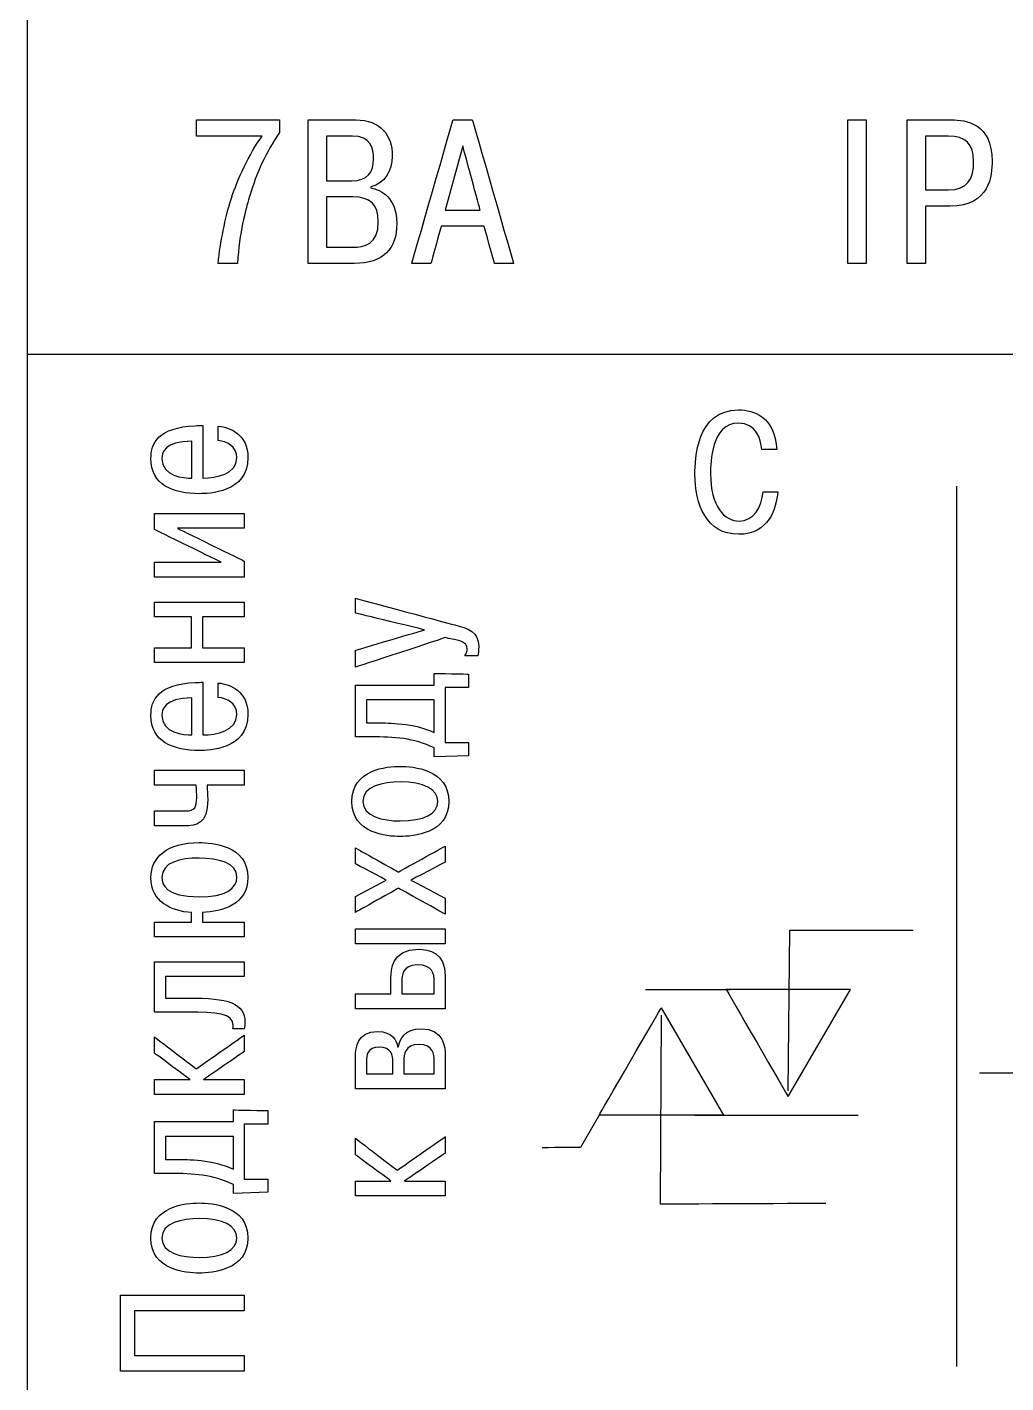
# Model space of a CAD drawing. Header units: millimetres. Extents: x 0 to 53000, y -591 to 24400.
# Drawn here: x 4456.67 to 4475.21, y 461.96 to 487.63 of the extents above; entities that cross this region are included whole.
import ezdxf
from ezdxf.lldxf.tags import DXFTag

# ---------------------------------------------------------------- set-up
doc = ezdxf.new("R2010")
doc.units = ezdxf.units.MM
tags = doc.linetypes.add('New Line7', pattern=[0.8, 0.5, -0.3]).pattern_tags.tags
tags[6:7] = [DXFTag(74, 4), DXFTag(75, 0), DXFTag(340, '0'), DXFTag(46, 1.0), DXFTag(50, 0.0), DXFTag(44, 0.0), DXFTag(45, 0.0)]
tags[4:5] = [DXFTag(74, 4), DXFTag(75, 0), DXFTag(340, '0'), DXFTag(46, 1.0), DXFTag(50, 0.0), DXFTag(44, 0.0), DXFTag(45, 0.0)]

msp = doc.modelspace()

# ---------------------------------------------------------------- linework, layer by layer
for points, knots in [([(4456.66997, 460.93271), (4456.66997, 460.93271), (4456.66997, 513.93271), (4456.66997, 513.93271), (4456.66997, 513.93271), (4456.66997, 513.93271), (4535.66997, 513.93271), (4535.66997, 513.93271), (4535.66997, 513.93271), (4535.66997, 513.93271), (4535.66997, 460.93271), (4535.66997, 460.93271), (4535.66997, 460.93271), (4535.66997, 460.93271), (4456.66997, 460.93271), (4456.66997, 460.93271)], [0, 0, 0, 0, 0.2, 0.2, 0.2, 0.20000001, 0.4, 0.4, 0.4, 0.40000001, 0.6, 0.6, 0.6, 0.60000001, 1, 1, 1, 1]), ([(4456.66997, 460.93271), (4456.66997, 460.93271), (4456.66997, 513.93271), (4456.66997, 513.93271), (4456.66997, 513.93271), (4456.66997, 513.93271), (4535.66997, 513.93271), (4535.66997, 513.93271), (4535.66997, 513.93271), (4535.66997, 513.93271), (4535.66997, 460.93271), (4535.66997, 460.93271), (4535.66997, 460.93271), (4535.66997, 460.93271), (4456.66997, 460.93271), (4456.66997, 460.93271)], [0, 0, 0, 0, 0.2, 0.2, 0.2, 0.20000001, 0.4, 0.4, 0.4, 0.40000001, 0.6, 0.6, 0.6, 0.60000001, 1, 1, 1, 1]), ([(4456.66997, 460.93271), (4456.66997, 460.93271), (4456.66997, 513.93271), (4456.66997, 513.93271), (4456.66997, 513.93271), (4456.66997, 513.93271), (4535.66997, 513.93271), (4535.66997, 513.93271), (4535.66997, 513.93271), (4535.66997, 513.93271), (4535.66997, 460.93271), (4535.66997, 460.93271), (4535.66997, 460.93271), (4535.66997, 460.93271), (4456.66997, 460.93271), (4456.66997, 460.93271)], [0, 0, 0, 0, 0.2, 0.2, 0.2, 0.20000001, 0.4, 0.4, 0.4, 0.40000001, 0.6, 0.6, 0.6, 0.60000001, 1, 1, 1, 1]), ([(4459.87817, 485.56781), (4459.87817, 485.56781), (4461.12387, 485.56781), (4461.12387, 485.56781), (4461.12387, 485.56781), (4460.87167, 485.22641), (4460.65437, 484.74131), (4460.54177, 484.39201), (4460.54177, 484.39201), (4460.41757, 484.00401), (4460.33217, 483.55771), (4460.28947, 483.15801), (4460.28947, 483.15801), (4460.28947, 483.15801), (4460.65437, 483.15801), (4460.65437, 483.15801), (4460.65437, 483.15801), (4460.69317, 483.74011), (4460.80567, 484.16701), (4460.87947, 484.40761), (4460.87947, 484.40761), (4461.02687, 484.89651), (4461.18217, 485.23021), (4461.45377, 485.63771), (4461.45377, 485.63771), (4461.45377, 485.63771), (4461.45377, 485.87441), (4461.45377, 485.87441), (4461.45377, 485.87441), (4461.45377, 485.87441), (4459.87817, 485.87441), (4459.87817, 485.87441), (4459.87817, 485.87441), (4459.87817, 485.87441), (4459.87817, 485.56781), (4459.87817, 485.56781)], [0, 0, 0, 0, 0.1, 0.1, 0.1, 0.10000001, 0.2, 0.2, 0.2, 0.20000001, 0.3, 0.3, 0.3, 0.30000001, 0.4, 0.4, 0.4, 0.40000001, 0.5, 0.5, 0.5, 0.50000001, 0.6, 0.6, 0.6, 0.60000001, 0.7, 0.7, 0.7, 0.70000001, 0.8, 0.8, 0.8, 0.80000001, 1, 1, 1, 1]), ([(4461.99667, 485.87441), (4461.99667, 485.87441), (4461.99667, 483.15801), (4461.99667, 483.15801), (4461.99667, 483.15801), (4461.99667, 483.15801), (4462.86607, 483.15801), (4462.86607, 483.15801), (4462.86607, 483.15801), (4463.42487, 483.15801), (4463.67327, 483.43361), (4463.67327, 483.91471), (4463.67327, 483.91471), (4463.67327, 484.39981), (4463.37827, 484.55111), (4463.18427, 484.58611), (4463.18427, 484.58611), (4463.18427, 484.58611), (4463.18427, 484.60551), (4463.18427, 484.60551), (4463.18427, 484.60551), (4463.44437, 484.67141), (4463.58787, 484.91591), (4463.58787, 485.18371), (4463.58787, 485.18371), (4463.58787, 485.59111), (4463.36657, 485.87441), (4462.89707, 485.87441), (4462.89707, 485.87441), (4462.89707, 485.87441), (4461.99667, 485.87441), (4461.99667, 485.87441)], [0, 0, 0, 0, 0.11111111, 0.11111111, 0.11111111, 0.11111112, 0.22222222, 0.22222222, 0.22222222, 0.22222223, 0.33333333, 0.33333333, 0.33333333, 0.33333334, 0.44444444, 0.44444444, 0.44444444, 0.44444445, 0.55555556, 0.55555556, 0.55555556, 0.55555557, 0.66666667, 0.66666667, 0.66666667, 0.66666668, 0.77777778, 0.77777778, 0.77777778, 0.77777779, 1, 1, 1, 1]), ([(4464.51507, 483.86041), (4464.51507, 483.86041), (4465.33007, 483.86041), (4465.33007, 483.86041), (4465.33007, 483.86041), (4465.33007, 483.86041), (4465.52407, 483.15801), (4465.52407, 483.15801), (4465.52407, 483.15801), (4465.52407, 483.15801), (4465.88497, 483.15801), (4465.88497, 483.15801), (4465.88497, 483.15801), (4465.88497, 483.15801), (4465.10497, 485.87441), (4465.10497, 485.87441), (4465.10497, 485.87441), (4465.10497, 485.87441), (4464.74007, 485.87441), (4464.74007, 485.87441), (4464.74007, 485.87441), (4464.74007, 485.87441), (4463.95947, 483.15801), (4463.95947, 483.15801), (4463.95947, 483.15801), (4463.95947, 483.15801), (4464.32107, 483.15801), (4464.32107, 483.15801), (4464.32107, 483.15801), (4464.32107, 483.15801), (4464.51507, 483.86041), (4464.51507, 483.86041)], [0, 0, 0, 0, 0.11111111, 0.11111111, 0.11111111, 0.11111112, 0.22222222, 0.22222222, 0.22222222, 0.22222223, 0.33333333, 0.33333333, 0.33333333, 0.33333334, 0.44444444, 0.44444444, 0.44444444, 0.44444445, 0.55555556, 0.55555556, 0.55555556, 0.55555557, 0.66666667, 0.66666667, 0.66666667, 0.66666668, 0.77777778, 0.77777778, 0.77777778, 0.77777779, 1, 1, 1, 1]), ([(4472.21817, 485.87441), (4472.21817, 485.87441), (4472.21817, 483.15801), (4472.21817, 483.15801), (4472.21817, 483.15801), (4472.21817, 483.15801), (4472.56357, 483.15801), (4472.56357, 483.15801), (4472.56357, 483.15801), (4472.56357, 483.15801), (4472.56357, 485.87441), (4472.56357, 485.87441), (4472.56357, 485.87441), (4472.56357, 485.87441), (4472.21817, 485.87441), (4472.21817, 485.87441)], [0, 0, 0, 0, 0.2, 0.2, 0.2, 0.20000001, 0.4, 0.4, 0.4, 0.40000001, 0.6, 0.6, 0.6, 0.60000001, 1, 1, 1, 1]), ([(4473.34577, 485.87441), (4473.34577, 485.87441), (4473.34577, 483.15801), (4473.34577, 483.15801), (4473.34577, 483.15801), (4473.34577, 483.15801), (4473.69117, 483.15801), (4473.69117, 483.15801), (4473.69117, 483.15801), (4473.69117, 483.15801), (4473.69117, 484.24071), (4473.69117, 484.24071), (4473.69117, 484.24071), (4473.69117, 484.24071), (4474.15697, 484.24071), (4474.15697, 484.24071), (4474.15697, 484.24071), (4474.91367, 484.24071), (4474.95247, 484.83441), (4474.95247, 485.09441), (4474.95247, 485.09441), (4474.95247, 485.81231), (4474.45577, 485.87441), (4474.18017, 485.87441), (4474.18017, 485.87441), (4474.18017, 485.87441), (4473.34577, 485.87441), (4473.34577, 485.87441)], [0, 0, 0, 0, 0.125, 0.125, 0.125, 0.12500001, 0.25, 0.25, 0.25, 0.25000001, 0.375, 0.375, 0.375, 0.37500001, 0.5, 0.5, 0.5, 0.50000001, 0.625, 0.625, 0.625, 0.62500001, 0.75, 0.75, 0.75, 0.75000001, 1, 1, 1, 1]), ([(4462.34217, 485.56781), (4462.34217, 485.56781), (4462.83497, 485.56781), (4462.83497, 485.56781), (4462.83497, 485.56781), (4463.17647, 485.56781), (4463.23467, 485.33111), (4463.23467, 485.14491), (4463.23467, 485.14491), (4463.23467, 484.87321), (4463.11047, 484.72191), (4462.82337, 484.72191), (4462.82337, 484.72191), (4462.82337, 484.72191), (4462.34217, 484.72191), (4462.34217, 484.72191), (4462.34217, 484.72191), (4462.34217, 484.72191), (4462.34217, 485.56781), (4462.34217, 485.56781)], [0, 0, 0, 0, 0.16666667, 0.16666667, 0.16666667, 0.16666668, 0.33333333, 0.33333333, 0.33333333, 0.33333334, 0.5, 0.5, 0.5, 0.50000001, 0.66666667, 0.66666667, 0.66666667, 0.66666668, 1, 1, 1, 1]), ([(4473.69117, 485.56781), (4473.69117, 485.56781), (4474.12577, 485.56781), (4474.12577, 485.56781), (4474.12577, 485.56781), (4474.45187, 485.56781), (4474.60317, 485.42041), (4474.60317, 485.08671), (4474.60317, 485.08671), (4474.60317, 484.75681), (4474.48677, 484.54731), (4474.12577, 484.54731), (4474.12577, 484.54731), (4474.12577, 484.54731), (4473.69117, 484.54731), (4473.69117, 484.54731), (4473.69117, 484.54731), (4473.69117, 484.54731), (4473.69117, 485.56781), (4473.69117, 485.56781)], [0, 0, 0, 0, 0.16666667, 0.16666667, 0.16666667, 0.16666668, 0.33333333, 0.33333333, 0.33333333, 0.33333334, 0.5, 0.5, 0.5, 0.50000001, 0.66666667, 0.66666667, 0.66666667, 0.66666668, 1, 1, 1, 1]), ([(4464.59267, 484.16701), (4464.59267, 484.16701), (4464.92257, 485.38551), (4464.92257, 485.38551), (4464.92257, 485.38551), (4464.92257, 485.38551), (4465.25247, 484.16701), (4465.25247, 484.16701), (4465.25247, 484.16701), (4465.25247, 484.16701), (4464.59267, 484.16701), (4464.59267, 484.16701)], [0, 0, 0, 0, 0.25, 0.25, 0.25, 0.25000001, 0.5, 0.5, 0.5, 0.50000001, 1, 1, 1, 1]), ([(4462.34217, 484.41531), (4462.34217, 484.41531), (4462.84277, 484.41531), (4462.84277, 484.41531), (4462.84277, 484.41531), (4463.17257, 484.41531), (4463.32397, 484.27951), (4463.32397, 483.94581), (4463.32397, 483.94581), (4463.32397, 483.50731), (4463.04837, 483.46461), (4462.84277, 483.46461), (4462.84277, 483.46461), (4462.84277, 483.46461), (4462.34217, 483.46461), (4462.34217, 483.46461), (4462.34217, 483.46461), (4462.34217, 483.46461), (4462.34217, 484.41531), (4462.34217, 484.41531)], [0, 0, 0, 0, 0.16666667, 0.16666667, 0.16666667, 0.16666668, 0.33333333, 0.33333333, 0.33333333, 0.33333334, 0.5, 0.5, 0.5, 0.50000001, 0.66666667, 0.66666667, 0.66666667, 0.66666668, 1, 1, 1, 1]), ([(4470.61227, 478.83101), (4470.59637, 478.54211), (4470.43127, 478.27861), (4470.16137, 478.27861), (4470.16137, 478.27861), (4469.88197, 478.27861), (4469.61847, 478.54851), (4469.61847, 479.18031), (4469.61847, 479.18031), (4469.61847, 479.37401), (4469.63117, 480.13281), (4470.14547, 480.13281), (4470.14547, 480.13281), (4470.48837, 480.13281), (4470.57097, 479.83431), (4470.58997, 479.63111), (4470.58997, 479.63111), (4470.58997, 479.63111), (4470.87257, 479.63111), (4470.87257, 479.63111), (4470.87257, 479.63111), (4470.83127, 480.25661), (4470.44717, 480.38361), (4470.14547, 480.38361), (4470.14547, 480.38361), (4469.34857, 480.38361), (4469.32317, 479.44381), (4469.32317, 479.16761), (4469.32317, 479.16761), (4469.32317, 478.59611), (4469.53907, 478.02721), (4470.15187, 478.02721), (4470.15187, 478.02721), (4470.72337, 478.02721), (4470.86307, 478.51671), (4470.89477, 478.83101), (4470.89477, 478.83101), (4470.89477, 478.83101), (4470.61227, 478.83101), (4470.61227, 478.83101)], [0, 0, 0, 0, 0.09090909, 0.09090909, 0.09090909, 0.0909091, 0.18181818, 0.18181818, 0.18181818, 0.18181819, 0.27272727, 0.27272727, 0.27272727, 0.27272728, 0.36363636, 0.36363636, 0.36363636, 0.36363637, 0.45454545, 0.45454545, 0.45454545, 0.45454546, 0.54545455, 0.54545455, 0.54545455, 0.54545456, 0.63636364, 0.63636364, 0.63636364, 0.63636365, 0.72727273, 0.72727273, 0.72727273, 0.72727274, 0.81818182, 0.81818182, 0.81818182, 0.81818183, 1, 1, 1, 1]), ([(4460.29267, 479.80221), (4460.44687, 479.78881), (4460.64457, 479.69501), (4460.64457, 479.47381), (4460.64457, 479.47381), (4460.64457, 479.17221), (4460.24577, 479.08841), (4460.00107, 479.09171), (4460.00107, 479.09171), (4460.00107, 479.09171), (4460.00107, 480.08711), (4460.00107, 480.08711), (4460.00107, 480.08711), (4459.95077, 480.08711), (4459.90387, 480.08711), (4459.85367, 480.08381), (4459.85367, 480.08381), (4459.15657, 480.05021), (4459.01577, 479.75871), (4459.01577, 479.46381), (4459.01577, 479.46381), (4459.01577, 478.96101), (4459.43467, 478.79681), (4459.94077, 478.79681), (4459.94077, 478.79681), (4460.09497, 478.79681), (4460.85287, 478.80691), (4460.85287, 479.48051), (4460.85287, 479.48051), (4460.85287, 479.91281), (4460.53057, 480.05361), (4460.29267, 480.07371), (4460.29267, 480.07371), (4460.29267, 480.07371), (4460.29267, 479.80221), (4460.29267, 479.80221)], [0, 0, 0, 0, 0.1, 0.1, 0.1, 0.10000001, 0.2, 0.2, 0.2, 0.20000001, 0.3, 0.3, 0.3, 0.30000001, 0.4, 0.4, 0.4, 0.40000001, 0.5, 0.5, 0.5, 0.50000001, 0.6, 0.6, 0.6, 0.60000001, 0.7, 0.7, 0.7, 0.70000001, 0.8, 0.8, 0.8, 0.80000001, 1, 1, 1, 1]), ([(4459.79327, 479.09171), (4459.64247, 479.08841), (4459.22357, 479.12191), (4459.22357, 479.46381), (4459.22357, 479.46381), (4459.22357, 479.56761), (4459.26377, 479.78881), (4459.79327, 479.79221), (4459.79327, 479.79221), (4459.79327, 479.79221), (4459.79327, 479.09171), (4459.79327, 479.09171)], [0, 0, 0, 0, 0.25, 0.25, 0.25, 0.25000001, 0.5, 0.5, 0.5, 0.50000001, 1, 1, 1, 1]), ([(4460.34967, 477.49781), (4460.34967, 477.49781), (4459.08277, 477.49781), (4459.08277, 477.49781), (4459.08277, 477.49781), (4459.08277, 477.49781), (4459.08277, 477.21631), (4459.08277, 477.21631), (4459.08277, 477.21631), (4459.08277, 477.21631), (4460.78527, 477.21631), (4460.78527, 477.21631), (4460.78527, 477.21631), (4460.78527, 477.21631), (4460.78527, 477.52131), (4460.78527, 477.52131), (4460.78527, 477.52131), (4460.78527, 477.52131), (4459.51847, 478.14131), (4459.51847, 478.14131), (4459.51847, 478.14131), (4459.51847, 478.14131), (4460.78527, 478.14131), (4460.78527, 478.14131), (4460.78527, 478.14131), (4460.78527, 478.14131), (4460.78527, 478.42281), (4460.78527, 478.42281), (4460.78527, 478.42281), (4460.78527, 478.42281), (4459.08277, 478.42281), (4459.08277, 478.42281), (4459.08277, 478.42281), (4459.08277, 478.42281), (4459.08277, 478.11781), (4459.08277, 478.11781), (4459.08277, 478.11781), (4459.08277, 478.11781), (4460.34967, 477.49781), (4460.34967, 477.49781)], [0, 0, 0, 0, 0.09090909, 0.09090909, 0.09090909, 0.0909091, 0.18181818, 0.18181818, 0.18181818, 0.18181819, 0.27272727, 0.27272727, 0.27272727, 0.27272728, 0.36363636, 0.36363636, 0.36363636, 0.36363637, 0.45454545, 0.45454545, 0.45454545, 0.45454546, 0.54545455, 0.54545455, 0.54545455, 0.54545456, 0.63636364, 0.63636364, 0.63636364, 0.63636365, 0.72727273, 0.72727273, 0.72727273, 0.72727274, 0.81818182, 0.81818182, 0.81818182, 0.81818183, 1, 1, 1, 1]), ([(4459.99107, 475.88041), (4459.99107, 475.88041), (4459.99107, 476.46361), (4459.99107, 476.46361), (4459.99107, 476.46361), (4459.99107, 476.46361), (4460.78527, 476.46361), (4460.78527, 476.46361), (4460.78527, 476.46361), (4460.78527, 476.46361), (4460.78527, 476.74511), (4460.78527, 476.74511), (4460.78527, 476.74511), (4460.78527, 476.74511), (4459.08277, 476.74511), (4459.08277, 476.74511), (4459.08277, 476.74511), (4459.08277, 476.74511), (4459.08277, 476.46361), (4459.08277, 476.46361), (4459.08277, 476.46361), (4459.08277, 476.46361), (4459.78327, 476.46361), (4459.78327, 476.46361), (4459.78327, 476.46361), (4459.78327, 476.46361), (4459.78327, 475.88041), (4459.78327, 475.88041), (4459.78327, 475.88041), (4459.78327, 475.88041), (4459.08277, 475.88041), (4459.08277, 475.88041), (4459.08277, 475.88041), (4459.08277, 475.88041), (4459.08277, 475.59891), (4459.08277, 475.59891), (4459.08277, 475.59891), (4459.08277, 475.59891), (4460.78527, 475.59891), (4460.78527, 475.59891), (4460.78527, 475.59891), (4460.78527, 475.59891), (4460.78527, 475.88041), (4460.78527, 475.88041), (4460.78527, 475.88041), (4460.78527, 475.88041), (4459.99107, 475.88041), (4459.99107, 475.88041)], [0, 0, 0, 0, 0.07692308, 0.07692308, 0.07692308, 0.07692309, 0.15384615, 0.15384615, 0.15384615, 0.15384616, 0.23076923, 0.23076923, 0.23076923, 0.23076924, 0.30769231, 0.30769231, 0.30769231, 0.30769232, 0.38461538, 0.38461538, 0.38461538, 0.38461539, 0.46153846, 0.46153846, 0.46153846, 0.46153847, 0.53846154, 0.53846154, 0.53846154, 0.53846155, 0.61538462, 0.61538462, 0.61538462, 0.61538463, 0.69230769, 0.69230769, 0.69230769, 0.6923077, 0.76923077, 0.76923077, 0.76923077, 0.76923078, 0.84615385, 0.84615385, 0.84615385, 0.84615386, 1, 1, 1, 1]), ([(4465.20637, 475.72531), (4465.21647, 475.76551), (4465.22647, 475.82581), (4465.22647, 475.90291), (4465.22647, 475.90291), (4465.22647, 476.18441), (4465.02877, 476.24141), (4464.79417, 476.30511), (4464.79417, 476.30511), (4464.79417, 476.30511), (4462.88997, 476.81781), (4462.88997, 476.81781), (4462.88997, 476.81781), (4462.88997, 476.81781), (4462.88997, 476.53631), (4462.88997, 476.53631), (4462.88997, 476.53631), (4462.88997, 476.53631), (4464.20037, 476.21791), (4464.20037, 476.21791), (4464.20037, 476.21791), (4464.20037, 476.21791), (4462.88997, 475.83251), (4462.88997, 475.83251), (4462.88997, 475.83251), (4462.88997, 475.83251), (4462.88997, 475.51021), (4462.88997, 475.51021), (4462.88997, 475.51021), (4462.88997, 475.51021), (4464.59307, 476.07051), (4464.59307, 476.07051), (4464.59307, 476.07051), (4464.59307, 476.07051), (4464.72047, 476.04371), (4464.72047, 476.04371), (4464.72047, 476.04371), (4464.84777, 476.01691), (4465.00867, 475.98671), (4465.00867, 475.86271), (4465.00867, 475.86271), (4465.00867, 475.81911), (4464.99187, 475.76551), (4464.96507, 475.72531), (4464.96507, 475.72531), (4464.96507, 475.72531), (4465.20637, 475.72531), (4465.20637, 475.72531)], [0, 0, 0, 0, 0.07692308, 0.07692308, 0.07692308, 0.07692309, 0.15384615, 0.15384615, 0.15384615, 0.15384616, 0.23076923, 0.23076923, 0.23076923, 0.23076924, 0.30769231, 0.30769231, 0.30769231, 0.30769232, 0.38461538, 0.38461538, 0.38461538, 0.38461539, 0.46153846, 0.46153846, 0.46153846, 0.46153847, 0.53846154, 0.53846154, 0.53846154, 0.53846155, 0.61538462, 0.61538462, 0.61538462, 0.61538463, 0.69230769, 0.69230769, 0.69230769, 0.6923077, 0.76923077, 0.76923077, 0.76923077, 0.76923078, 0.84615385, 0.84615385, 0.84615385, 0.84615386, 1, 1, 1, 1]), ([(4460.29267, 474.94001), (4460.44687, 474.92661), (4460.64457, 474.83281), (4460.64457, 474.61161), (4460.64457, 474.61161), (4460.64457, 474.31001), (4460.24577, 474.22621), (4460.00107, 474.22951), (4460.00107, 474.22951), (4460.00107, 474.22951), (4460.00107, 475.22491), (4460.00107, 475.22491), (4460.00107, 475.22491), (4459.95077, 475.22491), (4459.90387, 475.22491), (4459.85367, 475.22161), (4459.85367, 475.22161), (4459.15657, 475.18801), (4459.01577, 474.89651), (4459.01577, 474.60161), (4459.01577, 474.60161), (4459.01577, 474.09881), (4459.43467, 473.93461), (4459.94077, 473.93461), (4459.94077, 473.93461), (4460.09497, 473.93461), (4460.85287, 473.94471), (4460.85287, 474.61831), (4460.85287, 474.61831), (4460.85287, 475.05061), (4460.53057, 475.19141), (4460.29267, 475.21151), (4460.29267, 475.21151), (4460.29267, 475.21151), (4460.29267, 474.94001), (4460.29267, 474.94001)], [0, 0, 0, 0, 0.1, 0.1, 0.1, 0.10000001, 0.2, 0.2, 0.2, 0.20000001, 0.3, 0.3, 0.3, 0.30000001, 0.4, 0.4, 0.4, 0.40000001, 0.5, 0.5, 0.5, 0.50000001, 0.6, 0.6, 0.6, 0.60000001, 0.7, 0.7, 0.7, 0.70000001, 0.8, 0.8, 0.8, 0.80000001, 1, 1, 1, 1]), ([(4464.38477, 473.81571), (4464.38477, 473.81571), (4465.03547, 473.83581), (4465.03547, 473.83581), (4465.03547, 473.83581), (4465.03547, 473.83581), (4465.03547, 474.08441), (4465.03547, 474.08441), (4465.03547, 474.08441), (4465.03547, 474.08441), (4464.59247, 474.08441), (4464.59247, 474.08441), (4464.59247, 474.08441), (4464.59247, 474.08441), (4464.59247, 475.12671), (4464.59247, 475.12671), (4464.59247, 475.12671), (4464.59247, 475.12671), (4465.03547, 475.12671), (4465.03547, 475.12671), (4465.03547, 475.12671), (4465.03547, 475.12671), (4465.03547, 475.38141), (4465.03547, 475.38141), (4465.03547, 475.38141), (4465.03547, 475.38141), (4464.38477, 475.39481), (4464.38477, 475.39481), (4464.38477, 475.39481), (4464.38477, 475.39481), (4464.38477, 475.17361), (4464.38477, 475.17361), (4464.38477, 475.17361), (4464.38477, 475.17361), (4462.88997, 475.17361), (4462.88997, 475.17361), (4462.88997, 475.17361), (4462.88997, 475.17361), (4462.88997, 474.19161), (4462.88997, 474.19161), (4462.88997, 474.19161), (4462.88997, 474.19161), (4463.17487, 474.19161), (4463.17487, 474.19161), (4463.17487, 474.19161), (4463.64407, 474.19161), (4463.97587, 474.17151), (4464.38477, 473.98391), (4464.38477, 473.98391), (4464.38477, 473.98391), (4464.38477, 473.81571), (4464.38477, 473.81571)], [0, 0, 0, 0, 0.07142857, 0.07142857, 0.07142857, 0.07142858, 0.14285714, 0.14285714, 0.14285714, 0.14285715, 0.21428571, 0.21428571, 0.21428571, 0.21428572, 0.28571429, 0.28571429, 0.28571429, 0.2857143, 0.35714286, 0.35714286, 0.35714286, 0.35714287, 0.42857143, 0.42857143, 0.42857143, 0.42857144, 0.5, 0.5, 0.5, 0.50000001, 0.57142857, 0.57142857, 0.57142857, 0.57142858, 0.64285714, 0.64285714, 0.64285714, 0.64285715, 0.71428571, 0.71428571, 0.71428571, 0.71428572, 0.78571429, 0.78571429, 0.78571429, 0.7857143, 0.85714286, 0.85714286, 0.85714286, 0.85714287, 1, 1, 1, 1]), ([(4459.79327, 474.22951), (4459.64247, 474.22621), (4459.22357, 474.25971), (4459.22357, 474.60161), (4459.22357, 474.60161), (4459.22357, 474.70541), (4459.26377, 474.92661), (4459.79327, 474.93001), (4459.79327, 474.93001), (4459.79327, 474.93001), (4459.79327, 474.22951), (4459.79327, 474.22951)], [0, 0, 0, 0, 0.25, 0.25, 0.25, 0.25000001, 0.5, 0.5, 0.5, 0.50000001, 1, 1, 1, 1]), ([(4464.38477, 474.27211), (4464.00597, 474.45981), (4463.48657, 474.45641), (4463.33577, 474.45641), (4463.33577, 474.45641), (4463.33577, 474.45641), (4463.09777, 474.45641), (4463.09777, 474.45641), (4463.09777, 474.45641), (4463.09777, 474.45641), (4463.09777, 474.89211), (4463.09777, 474.89211), (4463.09777, 474.89211), (4463.09777, 474.89211), (4464.38477, 474.89211), (4464.38477, 474.89211), (4464.38477, 474.89211), (4464.38477, 474.89211), (4464.38477, 474.27211), (4464.38477, 474.27211)], [0, 0, 0, 0, 0.16666667, 0.16666667, 0.16666667, 0.16666668, 0.33333333, 0.33333333, 0.33333333, 0.33333334, 0.5, 0.5, 0.5, 0.50000001, 0.66666667, 0.66666667, 0.66666667, 0.66666668, 1, 1, 1, 1]), ([(4463.73787, 472.30611), (4463.97917, 472.30611), (4464.66007, 472.35971), (4464.66007, 472.96971), (4464.66007, 472.96971), (4464.66007, 473.57971), (4463.97917, 473.63331), (4463.73787, 473.63331), (4463.73787, 473.63331), (4463.49327, 473.63331), (4462.82297, 473.57971), (4462.82297, 472.96971), (4462.82297, 472.96971), (4462.82297, 472.35971), (4463.49327, 472.30611), (4463.73787, 472.30611)], [0, 0, 0, 0, 0.2, 0.2, 0.2, 0.20000001, 0.4, 0.4, 0.4, 0.40000001, 0.6, 0.6, 0.6, 0.60000001, 1, 1, 1, 1]), ([(4459.08277, 472.50821), (4459.08277, 472.50821), (4459.65257, 472.50821), (4459.65257, 472.50821), (4459.65257, 472.50821), (4459.87377, 472.50821), (4460.09157, 472.53511), (4460.09157, 473.00761), (4460.09157, 473.00761), (4460.09157, 473.07461), (4460.08487, 473.14171), (4460.08147, 473.27911), (4460.08147, 473.27911), (4460.08147, 473.27911), (4460.78527, 473.27911), (4460.78527, 473.27911), (4460.78527, 473.27911), (4460.78527, 473.27911), (4460.78527, 473.56061), (4460.78527, 473.56061), (4460.78527, 473.56061), (4460.78527, 473.56061), (4459.08277, 473.56061), (4459.08277, 473.56061), (4459.08277, 473.56061), (4459.08277, 473.56061), (4459.08277, 473.27911), (4459.08277, 473.27911), (4459.08277, 473.27911), (4459.08277, 473.27911), (4459.87377, 473.27911), (4459.87377, 473.27911), (4459.87377, 473.27911), (4459.87707, 473.17181), (4459.88377, 473.10811), (4459.88377, 473.05451), (4459.88377, 473.05451), (4459.88377, 472.78311), (4459.79327, 472.78981), (4459.60557, 472.78981), (4459.60557, 472.78981), (4459.60557, 472.78981), (4459.08277, 472.78981), (4459.08277, 472.78981), (4459.08277, 472.78981), (4459.08277, 472.78981), (4459.08277, 472.50821), (4459.08277, 472.50821)], [0, 0, 0, 0, 0.07692308, 0.07692308, 0.07692308, 0.07692309, 0.15384615, 0.15384615, 0.15384615, 0.15384616, 0.23076923, 0.23076923, 0.23076923, 0.23076924, 0.30769231, 0.30769231, 0.30769231, 0.30769232, 0.38461538, 0.38461538, 0.38461538, 0.38461539, 0.46153846, 0.46153846, 0.46153846, 0.46153847, 0.53846154, 0.53846154, 0.53846154, 0.53846155, 0.61538462, 0.61538462, 0.61538462, 0.61538463, 0.69230769, 0.69230769, 0.69230769, 0.6923077, 0.76923077, 0.76923077, 0.76923077, 0.76923078, 0.84615385, 0.84615385, 0.84615385, 0.84615386, 1, 1, 1, 1]), ([(4463.73787, 472.60101), (4463.41277, 472.60101), (4463.03077, 472.68151), (4463.03077, 472.96971), (4463.03077, 472.96971), (4463.03077, 473.25791), (4463.41277, 473.33841), (4463.73787, 473.33841), (4463.73787, 473.33841), (4464.18027, 473.33841), (4464.45177, 473.20431), (4464.45177, 472.96971), (4464.45177, 472.96971), (4464.45177, 472.73511), (4464.18027, 472.60101), (4463.73787, 472.60101)], [0, 0, 0, 0, 0.2, 0.2, 0.2, 0.20000001, 0.4, 0.4, 0.4, 0.40000001, 0.6, 0.6, 0.6, 0.60000001, 1, 1, 1, 1]), ([(4459.78327, 470.68641), (4459.78327, 470.68641), (4459.08277, 470.68641), (4459.08277, 470.68641), (4459.08277, 470.68641), (4459.08277, 470.68641), (4459.08277, 470.40491), (4459.08277, 470.40491), (4459.08277, 470.40491), (4459.08277, 470.40491), (4460.78527, 470.40491), (4460.78527, 470.40491), (4460.78527, 470.40491), (4460.78527, 470.40491), (4460.78527, 470.68641), (4460.78527, 470.68641), (4460.78527, 470.68641), (4460.78527, 470.68641), (4459.99107, 470.68641), (4459.99107, 470.68641), (4459.99107, 470.68641), (4459.99107, 470.68641), (4459.99107, 470.86741), (4459.99107, 470.86741), (4459.99107, 470.86741), (4460.36637, 470.88421), (4460.85287, 471.01151), (4460.85287, 471.53101), (4460.85287, 471.53101), (4460.85287, 472.13761), (4460.16527, 472.19121), (4459.93067, 472.19121), (4459.93067, 472.19121), (4459.32407, 472.19121), (4459.01577, 471.91641), (4459.01577, 471.52431), (4459.01577, 471.52431), (4459.01577, 471.07521), (4459.40787, 470.88421), (4459.78327, 470.86741), (4459.78327, 470.86741), (4459.78327, 470.86741), (4459.78327, 470.68641), (4459.78327, 470.68641)], [0, 0, 0, 0, 0.08333333, 0.08333333, 0.08333333, 0.08333334, 0.16666667, 0.16666667, 0.16666667, 0.16666668, 0.25, 0.25, 0.25, 0.25000001, 0.33333333, 0.33333333, 0.33333333, 0.33333334, 0.41666667, 0.41666667, 0.41666667, 0.41666668, 0.5, 0.5, 0.5, 0.50000001, 0.58333333, 0.58333333, 0.58333333, 0.58333334, 0.66666667, 0.66666667, 0.66666667, 0.66666668, 0.75, 0.75, 0.75, 0.75000001, 0.83333333, 0.83333333, 0.83333333, 0.83333334, 1, 1, 1, 1]), ([(4463.47317, 471.47971), (4463.47317, 471.47971), (4462.88997, 471.17131), (4462.88997, 471.17131), (4462.88997, 471.17131), (4462.88997, 471.17131), (4462.88997, 470.86971), (4462.88997, 470.86971), (4462.88997, 470.86971), (4462.88997, 470.86971), (4463.70437, 471.32551), (4463.70437, 471.32551), (4463.70437, 471.32551), (4463.70437, 471.32551), (4464.59247, 470.83561), (4464.59247, 470.83561), (4464.59247, 470.83561), (4464.59247, 470.83561), (4464.59247, 471.13781), (4464.59247, 471.13781), (4464.59247, 471.13781), (4464.59247, 471.13781), (4463.93897, 471.47971), (4463.93897, 471.47971), (4463.93897, 471.47971), (4463.93897, 471.47971), (4464.59247, 471.82151), (4464.59247, 471.82151), (4464.59247, 471.82151), (4464.59247, 471.82151), (4464.59247, 472.12311), (4464.59247, 472.12311), (4464.59247, 472.12311), (4464.59247, 472.12311), (4463.70437, 471.63381), (4463.70437, 471.63381), (4463.70437, 471.63381), (4463.70437, 471.63381), (4462.88997, 472.08961), (4462.88997, 472.08961), (4462.88997, 472.08961), (4462.88997, 472.08961), (4462.88997, 471.78801), (4462.88997, 471.78801), (4462.88997, 471.78801), (4462.88997, 471.78801), (4463.47317, 471.47971), (4463.47317, 471.47971)], [0, 0, 0, 0, 0.07692308, 0.07692308, 0.07692308, 0.07692309, 0.15384615, 0.15384615, 0.15384615, 0.15384616, 0.23076923, 0.23076923, 0.23076923, 0.23076924, 0.30769231, 0.30769231, 0.30769231, 0.30769232, 0.38461538, 0.38461538, 0.38461538, 0.38461539, 0.46153846, 0.46153846, 0.46153846, 0.46153847, 0.53846154, 0.53846154, 0.53846154, 0.53846155, 0.61538462, 0.61538462, 0.61538462, 0.61538463, 0.69230769, 0.69230769, 0.69230769, 0.6923077, 0.76923077, 0.76923077, 0.76923077, 0.76923078, 0.84615385, 0.84615385, 0.84615385, 0.84615386, 1, 1, 1, 1]), ([(4459.93067, 471.16231), (4459.28727, 471.16231), (4459.22357, 471.40361), (4459.22357, 471.52761), (4459.22357, 471.52761), (4459.22357, 471.81921), (4459.56877, 471.89631), (4459.93067, 471.89631), (4459.93067, 471.89631), (4460.29267, 471.89631), (4460.64457, 471.80581), (4460.64457, 471.53431), (4460.64457, 471.53431), (4460.64457, 471.31651), (4460.42337, 471.16231), (4459.93067, 471.16231)], [0, 0, 0, 0, 0.2, 0.2, 0.2, 0.20000001, 0.4, 0.4, 0.4, 0.40000001, 0.6, 0.6, 0.6, 0.60000001, 1, 1, 1, 1]), ([(4462.88997, 470.27451), (4462.88997, 470.27451), (4464.59247, 470.27451), (4464.59247, 470.27451), (4464.59247, 470.27451), (4464.59247, 470.27451), (4464.59247, 470.55601), (4464.59247, 470.55601), (4464.59247, 470.55601), (4464.59247, 470.55601), (4462.88997, 470.55601), (4462.88997, 470.55601), (4462.88997, 470.55601), (4462.88997, 470.55601), (4462.88997, 470.27451), (4462.88997, 470.27451)], [0, 0, 0, 0, 0.2, 0.2, 0.2, 0.20000001, 0.4, 0.4, 0.4, 0.40000001, 0.6, 0.6, 0.6, 0.60000001, 1, 1, 1, 1]), ([(4471.08767, 467.48921), (4471.08767, 467.48921), (4471.12027, 470.53251), (4471.12027, 470.53251), (4471.12027, 470.53251), (4471.12027, 470.53251), (4473.45897, 470.53241), (4473.45897, 470.53241)], [0, 0, 0, 0, 0.33333333, 0.33333333, 0.33333333, 0.33333334, 1, 1, 1, 1]), ([(4462.88997, 469.04451), (4462.88997, 469.04451), (4464.59247, 469.04451), (4464.59247, 469.04451), (4464.59247, 469.04451), (4464.59247, 469.04451), (4464.59247, 469.66791), (4464.59247, 469.66791), (4464.59247, 469.66791), (4464.59247, 470.10361), (4464.27747, 470.17061), (4464.08307, 470.17061), (4464.08307, 470.17061), (4463.56697, 470.17061), (4463.56367, 469.76511), (4463.56367, 469.63771), (4463.56367, 469.63771), (4463.56367, 469.63771), (4463.56367, 469.32601), (4463.56367, 469.32601), (4463.56367, 469.32601), (4463.56367, 469.32601), (4462.88997, 469.32601), (4462.88997, 469.32601), (4462.88997, 469.32601), (4462.88997, 469.32601), (4462.88997, 469.04451), (4462.88997, 469.04451)], [0, 0, 0, 0, 0.125, 0.125, 0.125, 0.12500001, 0.25, 0.25, 0.25, 0.25000001, 0.375, 0.375, 0.375, 0.37500001, 0.5, 0.5, 0.5, 0.50000001, 0.625, 0.625, 0.625, 0.62500001, 0.75, 0.75, 0.75, 0.75000001, 1, 1, 1, 1]), ([(4459.08277, 468.97861), (4459.08277, 468.97861), (4459.72287, 468.97861), (4459.72287, 468.97861), (4459.72287, 468.97861), (4460.25577, 468.97861), (4460.57417, 468.96521), (4460.57417, 468.72051), (4460.57417, 468.72051), (4460.57417, 468.70381), (4460.57087, 468.68371), (4460.56747, 468.66691), (4460.56747, 468.66691), (4460.56747, 468.66691), (4460.78197, 468.66691), (4460.78197, 468.66691), (4460.78197, 468.66691), (4460.79257, 468.70711), (4460.79597, 468.74401), (4460.79597, 468.78421), (4460.79597, 468.78421), (4460.79597, 469.15621), (4460.48707, 469.24671), (4459.72287, 469.24671), (4459.72287, 469.24671), (4459.72287, 469.24671), (4459.29057, 469.24671), (4459.29057, 469.24671), (4459.29057, 469.24671), (4459.29057, 469.24671), (4459.29057, 469.65561), (4459.29057, 469.65561), (4459.29057, 469.65561), (4459.29057, 469.65561), (4460.78527, 469.65561), (4460.78527, 469.65561), (4460.78527, 469.65561), (4460.78527, 469.65561), (4460.78527, 469.93371), (4460.78527, 469.93371), (4460.78527, 469.93371), (4460.78527, 469.93371), (4459.08277, 469.93371), (4459.08277, 469.93371), (4459.08277, 469.93371), (4459.08277, 469.93371), (4459.08277, 468.97861), (4459.08277, 468.97861)], [0, 0, 0, 0, 0.07692308, 0.07692308, 0.07692308, 0.07692309, 0.15384615, 0.15384615, 0.15384615, 0.15384616, 0.23076923, 0.23076923, 0.23076923, 0.23076924, 0.30769231, 0.30769231, 0.30769231, 0.30769232, 0.38461538, 0.38461538, 0.38461538, 0.38461539, 0.46153846, 0.46153846, 0.46153846, 0.46153847, 0.53846154, 0.53846154, 0.53846154, 0.53846155, 0.61538462, 0.61538462, 0.61538462, 0.61538463, 0.69230769, 0.69230769, 0.69230769, 0.6923077, 0.76923077, 0.76923077, 0.76923077, 0.76923078, 0.84615385, 0.84615385, 0.84615385, 0.84615386, 1, 1, 1, 1]), ([(4463.77137, 469.32601), (4463.77137, 469.32601), (4463.77137, 469.57741), (4463.77137, 469.57741), (4463.77137, 469.57741), (4463.77137, 469.65111), (4463.77137, 469.87571), (4464.06297, 469.87571), (4464.06297, 469.87571), (4464.35117, 469.87571), (4464.38477, 469.70141), (4464.38477, 469.56731), (4464.38477, 469.56731), (4464.38477, 469.56731), (4464.38477, 469.32601), (4464.38477, 469.32601), (4464.38477, 469.32601), (4464.38477, 469.32601), (4463.77137, 469.32601), (4463.77137, 469.32601)], [0, 0, 0, 0, 0.16666667, 0.16666667, 0.16666667, 0.16666668, 0.33333333, 0.33333333, 0.33333333, 0.33333334, 0.5, 0.5, 0.5, 0.50000001, 0.66666667, 0.66666667, 0.66666667, 0.66666668, 1, 1, 1, 1]), ([(4472.26707, 469.41091), (4472.26707, 469.41091), (4471.08707, 467.38051), (4471.08707, 467.38051), (4471.08707, 467.38051), (4471.08707, 467.38051), (4469.91177, 469.41091), (4469.91177, 469.41091), (4469.91177, 469.41091), (4469.91177, 469.41091), (4472.26707, 469.41091), (4472.26707, 469.41091)], [0, 0, 0, 0, 0.25, 0.25, 0.25, 0.25000001, 0.5, 0.5, 0.5, 0.50000001, 1, 1, 1, 1]), ([(4469.86257, 467.02921), (4469.86257, 467.02921), (4468.68257, 469.05961), (4468.68257, 469.05961), (4468.68257, 469.05961), (4468.68257, 469.05961), (4467.50727, 467.02921), (4467.50727, 467.02921), (4467.50727, 467.02921), (4467.50727, 467.02921), (4469.86257, 467.02921), (4469.86257, 467.02921)], [0, 0, 0, 0, 0.25, 0.25, 0.25, 0.25000001, 0.5, 0.5, 0.5, 0.50000001, 1, 1, 1, 1]), ([(4468.68217, 468.92141), (4468.68217, 468.92141), (4468.66567, 465.34941), (4468.66567, 465.34941), (4468.66567, 465.34941), (4468.66567, 465.34941), (4471.80307, 465.36431), (4471.80307, 465.36431)], [0, 0, 0, 0, 0.33333333, 0.33333333, 0.33333333, 0.33333334, 1, 1, 1, 1]), ([(4459.75647, 467.70301), (4459.75647, 467.70301), (4459.08277, 467.70301), (4459.08277, 467.70301), (4459.08277, 467.70301), (4459.08277, 467.70301), (4459.08277, 467.42151), (4459.08277, 467.42151), (4459.08277, 467.42151), (4459.08277, 467.42151), (4460.78527, 467.42151), (4460.78527, 467.42151), (4460.78527, 467.42151), (4460.78527, 467.42151), (4460.78527, 467.70301), (4460.78527, 467.70301), (4460.78527, 467.70301), (4460.78527, 467.70301), (4460.01117, 467.70301), (4460.01117, 467.70301), (4460.01117, 467.70301), (4460.01117, 467.70301), (4460.78527, 468.23261), (4460.78527, 468.23261), (4460.78527, 468.23261), (4460.78527, 468.23261), (4460.78527, 468.54421), (4460.78527, 468.54421), (4460.78527, 468.54421), (4460.78527, 468.54421), (4459.87377, 467.90751), (4459.87377, 467.90751), (4459.87377, 467.90751), (4459.87377, 467.90751), (4459.08277, 468.51411), (4459.08277, 468.51411), (4459.08277, 468.51411), (4459.08277, 468.51411), (4459.08277, 468.20241), (4459.08277, 468.20241), (4459.08277, 468.20241), (4459.08277, 468.20241), (4459.75647, 467.70301), (4459.75647, 467.70301)], [0, 0, 0, 0, 0.08333333, 0.08333333, 0.08333333, 0.08333334, 0.16666667, 0.16666667, 0.16666667, 0.16666668, 0.25, 0.25, 0.25, 0.25000001, 0.33333333, 0.33333333, 0.33333333, 0.33333334, 0.41666667, 0.41666667, 0.41666667, 0.41666668, 0.5, 0.5, 0.5, 0.50000001, 0.58333333, 0.58333333, 0.58333333, 0.58333334, 0.66666667, 0.66666667, 0.66666667, 0.66666668, 0.75, 0.75, 0.75, 0.75000001, 0.83333333, 0.83333333, 0.83333333, 0.83333334, 1, 1, 1, 1]), ([(4462.88997, 467.52761), (4462.88997, 467.52761), (4464.59247, 467.52761), (4464.59247, 467.52761), (4464.59247, 467.52761), (4464.59247, 467.52761), (4464.59247, 468.13091), (4464.59247, 468.13091), (4464.59247, 468.13091), (4464.59247, 468.32521), (4464.56237, 468.66371), (4464.13677, 468.66371), (4464.13677, 468.66371), (4463.81837, 468.66371), (4463.72447, 468.45931), (4463.70777, 468.32521), (4463.70777, 468.32521), (4463.70777, 468.32521), (4463.68767, 468.32521), (4463.68767, 468.32521), (4463.68767, 468.32521), (4463.67427, 468.44251), (4463.59717, 468.61351), (4463.30897, 468.61351), (4463.30897, 468.61351), (4462.92347, 468.61351), (4462.88997, 468.30181), (4462.88997, 468.14091), (4462.88997, 468.14091), (4462.88997, 468.14091), (4462.88997, 467.52761), (4462.88997, 467.52761)], [0, 0, 0, 0, 0.11111111, 0.11111111, 0.11111111, 0.11111112, 0.22222222, 0.22222222, 0.22222222, 0.22222223, 0.33333333, 0.33333333, 0.33333333, 0.33333334, 0.44444444, 0.44444444, 0.44444444, 0.44444445, 0.55555556, 0.55555556, 0.55555556, 0.55555557, 0.66666667, 0.66666667, 0.66666667, 0.66666668, 0.77777778, 0.77777778, 0.77777778, 0.77777779, 1, 1, 1, 1]), ([(4463.09777, 467.80911), (4463.09777, 467.80911), (4463.09777, 468.05711), (4463.09777, 468.05711), (4463.09777, 468.05711), (4463.09777, 468.15101), (4463.11117, 468.31851), (4463.33907, 468.31851), (4463.33907, 468.31851), (4463.57707, 468.31851), (4463.60047, 468.14431), (4463.60047, 468.04711), (4463.60047, 468.04711), (4463.60047, 468.04711), (4463.60047, 467.80911), (4463.60047, 467.80911), (4463.60047, 467.80911), (4463.60047, 467.80911), (4463.09777, 467.80911), (4463.09777, 467.80911)], [0, 0, 0, 0, 0.16666667, 0.16666667, 0.16666667, 0.16666668, 0.33333333, 0.33333333, 0.33333333, 0.33333334, 0.5, 0.5, 0.5, 0.50000001, 0.66666667, 0.66666667, 0.66666667, 0.66666668, 1, 1, 1, 1]), ([(4463.80827, 467.80911), (4463.80827, 467.80911), (4463.80827, 468.06051), (4463.80827, 468.06051), (4463.80827, 468.06051), (4463.80827, 468.17111), (4463.82167, 468.36881), (4464.09647, 468.36881), (4464.09647, 468.36881), (4464.36127, 468.36881), (4464.38477, 468.17111), (4464.38477, 468.07051), (4464.38477, 468.07051), (4464.38477, 468.07051), (4464.38477, 467.80911), (4464.38477, 467.80911), (4464.38477, 467.80911), (4464.38477, 467.80911), (4463.80827, 467.80911), (4463.80827, 467.80911)], [0, 0, 0, 0, 0.16666667, 0.16666667, 0.16666667, 0.16666668, 0.33333333, 0.33333333, 0.33333333, 0.33333334, 0.5, 0.5, 0.5, 0.50000001, 0.66666667, 0.66666667, 0.66666667, 0.66666668, 1, 1, 1, 1]), ([(4460.57757, 465.54881), (4460.57757, 465.54881), (4461.22827, 465.56891), (4461.22827, 465.56891), (4461.22827, 465.56891), (4461.22827, 465.56891), (4461.22827, 465.81751), (4461.22827, 465.81751), (4461.22827, 465.81751), (4461.22827, 465.81751), (4460.78527, 465.81751), (4460.78527, 465.81751), (4460.78527, 465.81751), (4460.78527, 465.81751), (4460.78527, 466.85981), (4460.78527, 466.85981), (4460.78527, 466.85981), (4460.78527, 466.85981), (4461.22827, 466.85981), (4461.22827, 466.85981), (4461.22827, 466.85981), (4461.22827, 466.85981), (4461.22827, 467.11451), (4461.22827, 467.11451), (4461.22827, 467.11451), (4461.22827, 467.11451), (4460.57757, 467.12791), (4460.57757, 467.12791), (4460.57757, 467.12791), (4460.57757, 467.12791), (4460.57757, 466.90671), (4460.57757, 466.90671), (4460.57757, 466.90671), (4460.57757, 466.90671), (4459.08277, 466.90671), (4459.08277, 466.90671), (4459.08277, 466.90671), (4459.08277, 466.90671), (4459.08277, 465.92471), (4459.08277, 465.92471), (4459.08277, 465.92471), (4459.08277, 465.92471), (4459.36767, 465.92471), (4459.36767, 465.92471), (4459.36767, 465.92471), (4459.83687, 465.92471), (4460.16867, 465.90461), (4460.57757, 465.71701), (4460.57757, 465.71701), (4460.57757, 465.71701), (4460.57757, 465.54881), (4460.57757, 465.54881)], [0, 0, 0, 0, 0.07142857, 0.07142857, 0.07142857, 0.07142858, 0.14285714, 0.14285714, 0.14285714, 0.14285715, 0.21428571, 0.21428571, 0.21428571, 0.21428572, 0.28571429, 0.28571429, 0.28571429, 0.2857143, 0.35714286, 0.35714286, 0.35714286, 0.35714287, 0.42857143, 0.42857143, 0.42857143, 0.42857144, 0.5, 0.5, 0.5, 0.50000001, 0.57142857, 0.57142857, 0.57142857, 0.57142858, 0.64285714, 0.64285714, 0.64285714, 0.64285715, 0.71428571, 0.71428571, 0.71428571, 0.71428572, 0.78571429, 0.78571429, 0.78571429, 0.7857143, 0.85714286, 0.85714286, 0.85714286, 0.85714287, 1, 1, 1, 1]), ([(4467.50837, 467.02671), (4467.50837, 467.02671), (4467.15507, 466.42011), (4467.15507, 466.42011), (4467.15507, 466.42011), (4467.15507, 466.42011), (4466.42907, 466.41121), (4466.42907, 466.41121)], [0, 0, 0, 0, 0.33333333, 0.33333333, 0.33333333, 0.33333334, 1, 1, 1, 1]), ([(4460.57757, 466.00521), (4460.19877, 466.19291), (4459.67937, 466.18951), (4459.52857, 466.18951), (4459.52857, 466.18951), (4459.52857, 466.18951), (4459.29057, 466.18951), (4459.29057, 466.18951), (4459.29057, 466.18951), (4459.29057, 466.18951), (4459.29057, 466.62521), (4459.29057, 466.62521), (4459.29057, 466.62521), (4459.29057, 466.62521), (4460.57757, 466.62521), (4460.57757, 466.62521), (4460.57757, 466.62521), (4460.57757, 466.62521), (4460.57757, 466.00521), (4460.57757, 466.00521)], [0, 0, 0, 0, 0.16666667, 0.16666667, 0.16666667, 0.16666668, 0.33333333, 0.33333333, 0.33333333, 0.33333334, 0.5, 0.5, 0.5, 0.50000001, 0.66666667, 0.66666667, 0.66666667, 0.66666668, 1, 1, 1, 1]), ([(4463.56367, 465.78151), (4463.56367, 465.78151), (4462.88997, 465.78151), (4462.88997, 465.78151), (4462.88997, 465.78151), (4462.88997, 465.78151), (4462.88997, 465.50001), (4462.88997, 465.50001), (4462.88997, 465.50001), (4462.88997, 465.50001), (4464.59247, 465.50001), (4464.59247, 465.50001), (4464.59247, 465.50001), (4464.59247, 465.50001), (4464.59247, 465.78151), (4464.59247, 465.78151), (4464.59247, 465.78151), (4464.59247, 465.78151), (4463.81837, 465.78151), (4463.81837, 465.78151), (4463.81837, 465.78151), (4463.81837, 465.78151), (4464.59247, 466.31111), (4464.59247, 466.31111), (4464.59247, 466.31111), (4464.59247, 466.31111), (4464.59247, 466.62271), (4464.59247, 466.62271), (4464.59247, 466.62271), (4464.59247, 466.62271), (4463.68097, 465.98601), (4463.68097, 465.98601), (4463.68097, 465.98601), (4463.68097, 465.98601), (4462.88997, 466.59261), (4462.88997, 466.59261), (4462.88997, 466.59261), (4462.88997, 466.59261), (4462.88997, 466.28091), (4462.88997, 466.28091), (4462.88997, 466.28091), (4462.88997, 466.28091), (4463.56367, 465.78151), (4463.56367, 465.78151)], [0, 0, 0, 0, 0.08333333, 0.08333333, 0.08333333, 0.08333334, 0.16666667, 0.16666667, 0.16666667, 0.16666668, 0.25, 0.25, 0.25, 0.25000001, 0.33333333, 0.33333333, 0.33333333, 0.33333334, 0.41666667, 0.41666667, 0.41666667, 0.41666668, 0.5, 0.5, 0.5, 0.50000001, 0.58333333, 0.58333333, 0.58333333, 0.58333334, 0.66666667, 0.66666667, 0.66666667, 0.66666668, 0.75, 0.75, 0.75, 0.75000001, 0.83333333, 0.83333333, 0.83333333, 0.83333334, 1, 1, 1, 1]), ([(4459.93067, 464.03921), (4460.17197, 464.03921), (4460.85287, 464.09281), (4460.85287, 464.70281), (4460.85287, 464.70281), (4460.85287, 465.31281), (4460.17197, 465.36641), (4459.93067, 465.36641), (4459.93067, 465.36641), (4459.68607, 465.36641), (4459.01577, 465.31281), (4459.01577, 464.70281), (4459.01577, 464.70281), (4459.01577, 464.09281), (4459.68607, 464.03921), (4459.93067, 464.03921)], [0, 0, 0, 0, 0.2, 0.2, 0.2, 0.20000001, 0.4, 0.4, 0.4, 0.40000001, 0.6, 0.6, 0.6, 0.60000001, 1, 1, 1, 1]), ([(4459.93067, 464.33411), (4459.60557, 464.33411), (4459.22357, 464.41461), (4459.22357, 464.70281), (4459.22357, 464.70281), (4459.22357, 464.99101), (4459.60557, 465.07151), (4459.93067, 465.07151), (4459.93067, 465.07151), (4460.37307, 465.07151), (4460.64457, 464.93741), (4460.64457, 464.70281), (4460.64457, 464.70281), (4460.64457, 464.46821), (4460.37307, 464.33411), (4459.93067, 464.33411)], [0, 0, 0, 0, 0.2, 0.2, 0.2, 0.20000001, 0.4, 0.4, 0.4, 0.40000001, 0.6, 0.6, 0.6, 0.60000001, 1, 1, 1, 1]), ([(4458.70407, 462.47881), (4458.70407, 462.47881), (4458.70407, 463.32331), (4458.70407, 463.32331), (4458.70407, 463.32331), (4458.70407, 463.32331), (4460.78527, 463.32331), (4460.78527, 463.32331), (4460.78527, 463.32331), (4460.78527, 463.32331), (4460.78527, 463.62161), (4460.78527, 463.62161), (4460.78527, 463.62161), (4460.78527, 463.62161), (4458.43937, 463.62161), (4458.43937, 463.62161), (4458.43937, 463.62161), (4458.43937, 463.62161), (4458.43937, 462.18051), (4458.43937, 462.18051), (4458.43937, 462.18051), (4458.43937, 462.18051), (4460.78527, 462.18051), (4460.78527, 462.18051), (4460.78527, 462.18051), (4460.78527, 462.18051), (4460.78527, 462.47881), (4460.78527, 462.47881), (4460.78527, 462.47881), (4460.78527, 462.47881), (4458.70407, 462.47881), (4458.70407, 462.47881)], [0, 0, 0, 0, 0.11111111, 0.11111111, 0.11111111, 0.11111112, 0.22222222, 0.22222222, 0.22222222, 0.22222223, 0.33333333, 0.33333333, 0.33333333, 0.33333334, 0.44444444, 0.44444444, 0.44444444, 0.44444445, 0.55555556, 0.55555556, 0.55555556, 0.55555557, 0.66666667, 0.66666667, 0.66666667, 0.66666668, 0.77777778, 0.77777778, 0.77777778, 0.77777779, 1, 1, 1, 1])]:
    msp.add_open_spline(points, degree=3, knots=knots)
for points in [[(4535.66997, 481.43271), (4535.66997, 481.43271), (4456.66997, 481.43271), (4456.66997, 481.43271)], [(4468.38357, 469.41111), (4468.38357, 469.41111), (4469.99797, 469.41111), (4469.99797, 469.41111)], [(4477.21477, 467.82271), (4477.21477, 467.82271), (4474.71477, 467.82271), (4474.71477, 467.82271)], [(4469.32027, 467.02921), (4469.32027, 467.02921), (4472.41597, 467.02921), (4472.41597, 467.02921)]]:
    msp.add_open_spline(points, degree=3)
at = {"linetype": 'New Line7'}
msp.add_open_spline([(4474.27527, 478.93791), (4474.27527, 478.93791), (4474.27527, 462.26791), (4474.27527, 462.26791)], degree=3, dxfattribs=at)

doc.saveas('drawing.dxf')
